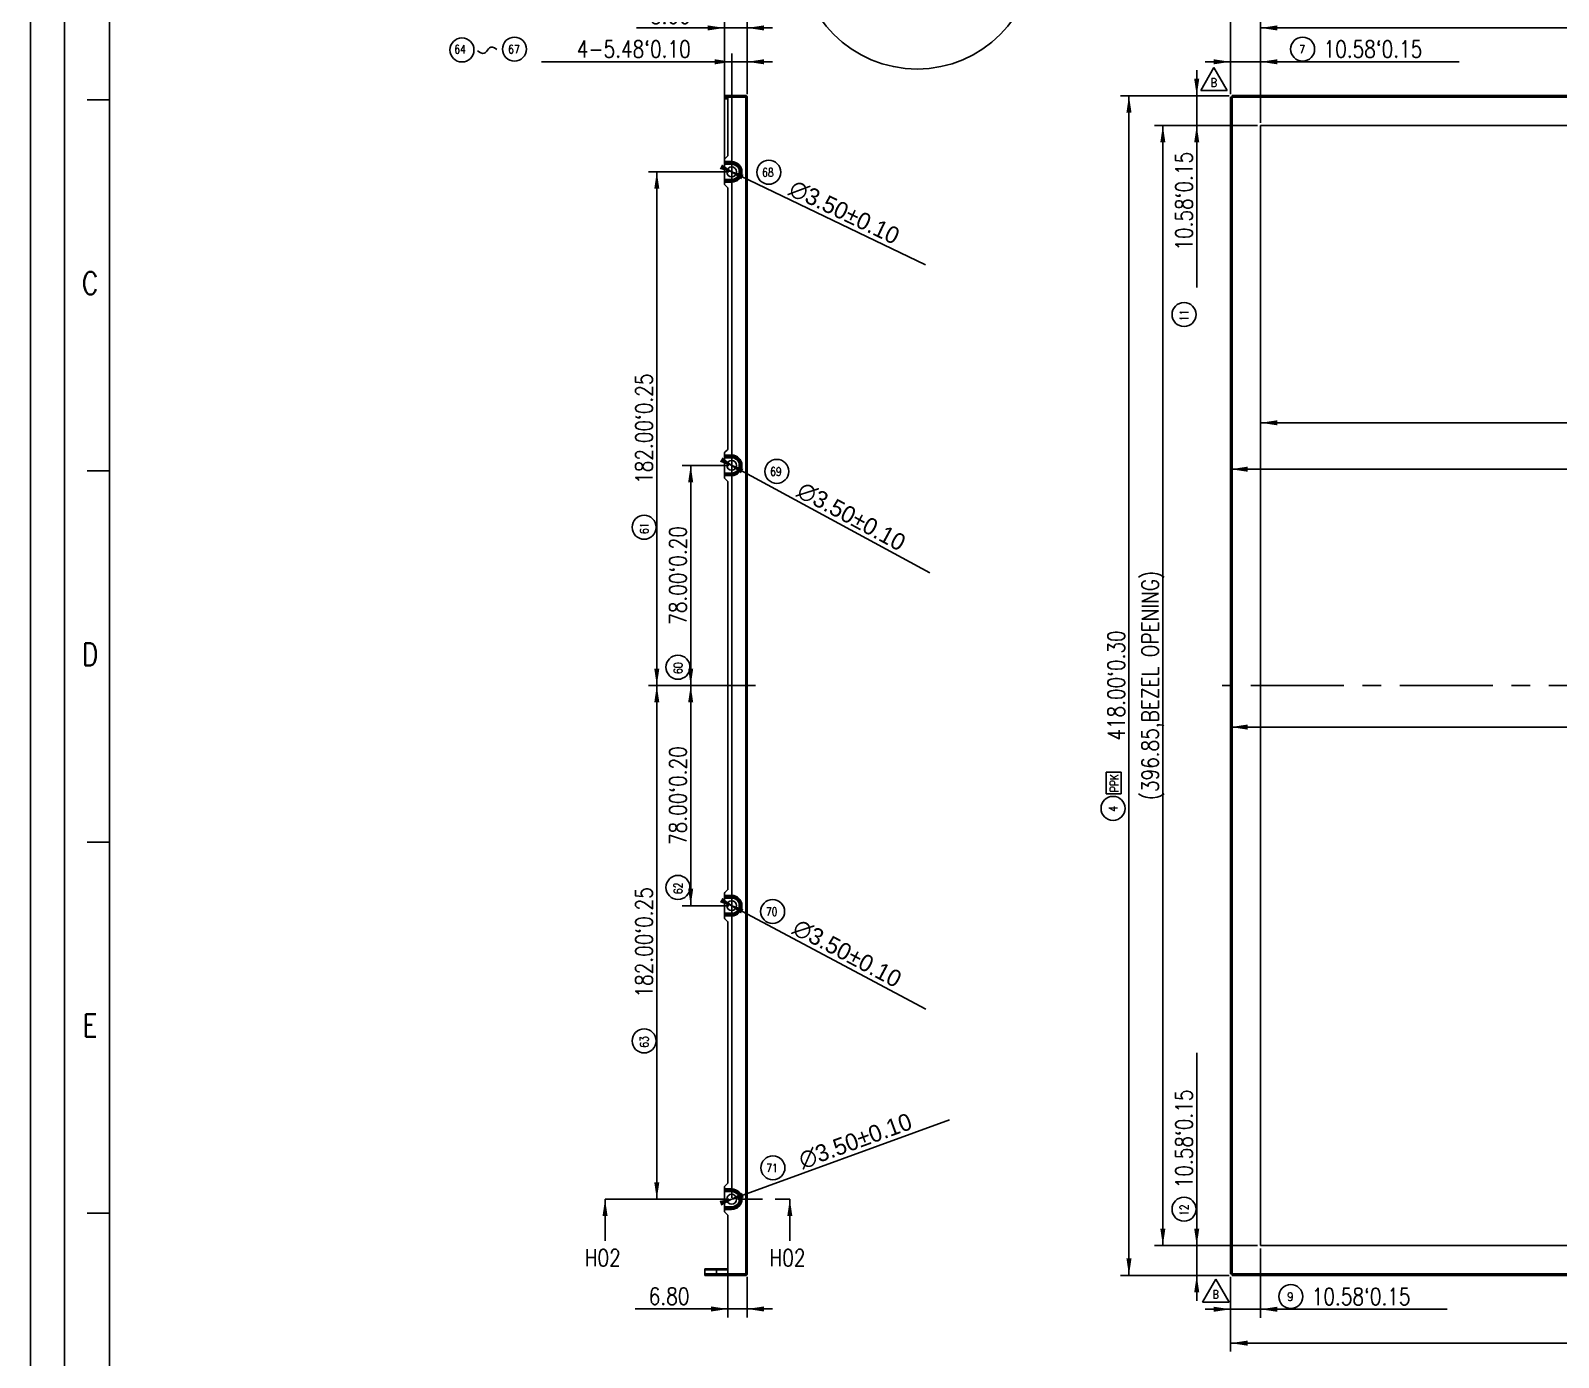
# Model space of a CAD drawing. Header units: millimetres. Extents: x 0 to 1600, y 0 to 1108.
# Drawn here: x 0 to 541, y 371 to 842 of the extents above; entities that cross this region are included whole.
import ezdxf
from ezdxf.enums import TextEntityAlignment as Align

# ---------------------------------------------------------------- set-up
doc = ezdxf.new("R2010")
doc.units = ezdxf.units.MM
doc.header["$LTSCALE"] = 88
doc.linetypes.add('CENTER', pattern=[0.6, 0.375, -0.075, 0.075, -0.075])
doc.linetypes.add('PHANTOM', pattern=[0.8, 0.45, -0.05, 0.1, -0.05, 0.1, -0.05])
doc.layers.get('0').update_dxf_attribs({"linetype": 'CONTINUOUS'})
doc.layers.add('DEFAULT_1', color=7, linetype='CENTER')
doc.layers.add('DEFAULT_3', color=7, linetype='PHANTOM')
doc.styles.get("Standard").update_dxf_attribs({"font": 'SIMPLEX.SHX', "width": 0.8})
doc.styles.add('TEXTSTYLE_2', font='gdt_____.ttf')
doc.dimstyles.new('DIMSTYLE_1', dxfattribs={"dimtxt": 6, "dimasz": 6, "dimexe": 3, "dimexo": 1, "dimgap": 1.5, "dimtad": 1, "dimzin": 0, "dimdsep": 46, "dimtxsty": 'STANDARD', "dimblk": '_FILLED', "dimblk1": '_FILLED', "dimblk2": '_FILLED', "dimcen": 0.09, "dimadec": 0, "dimazin": 0, "dimtp": 0.01, "dimtm": 0.01, "dimtfac": 1, "dimtofl": 0, "dimtmove": 0, "dimatfit": 3, "dimldrblk": '_FILLED', "dimfxl": 1, "dimtolj": 1, "dimtzin": 0, "dimarcsym": 0})
doc.dimstyles.new('DIMSTYLE_2', dxfattribs={"dimtxt": 6, "dimasz": 6, "dimexe": 3, "dimexo": 1, "dimtad": 1, "dimzin": 0, "dimdsep": 46, "dimtxsty": 'TEXTSTYLE_2', "dimblk": '_FILLED', "dimblk1": '_FILLED', "dimblk2": '_FILLED', "dimcen": 0.09, "dimadec": 0, "dimazin": 0, "dimtp": 0.01, "dimtm": 0.01, "dimtfac": 1, "dimtmove": 0, "dimatfit": 2, "dimldrblk": '_FILLED', "dimfxl": 1, "dimtolj": 1, "dimtzin": 0, "dimarcsym": 0})
doc.dimstyles.get("Standard").update_dxf_attribs({"dimtxt": 6, "dimasz": 6, "dimexe": 3, "dimexo": 1, "dimtad": 1, "dimzin": 0, "dimdsep": 46, "dimtxsty": 'STANDARD', "dimblk": '_FILLED', "dimblk1": '_FILLED', "dimblk2": '_FILLED', "dimcen": 0.09, "dimadec": 0, "dimazin": 0, "dimtol": 1, "dimtp": 0.01, "dimtm": 0.01, "dimtfac": 1, "dimtofl": 0, "dimtmove": 0, "dimatfit": 3, "dimldrblk": '_FILLED', "dimfxl": 1, "dimtolj": 1, "dimtzin": 0, "dimarcsym": 0})

# ---------------------------------------------------------------- blocks, each defined once
blk = doc.blocks.new('_FILLED')
at = {"color": 0, "linetype": 'BYBLOCK'}
blk.add_solid([(0, 0), (-1, 0.15), (-1, -0.15)], dxfattribs=at)
blk = doc.blocks.new('*D0')
at = {"color": 2}
for p, q in [((435.67, 843.98), (435.67, 845.48)), ((1138.07, 843.98), (1138.07, 845.48)), ((435.67, 808.91), (435.67, 843.98)), ((435.67, 842.48), (786.87, 842.48)), ((1138.07, 842.48), (786.87, 842.48)), ((1138.07, 808.91), (1138.07, 843.98))]:
    blk.add_line(p, q, dxfattribs=at)
at = {"color": 2, "xscale": 6, "yscale": 6, "zscale": 6, "rotation": 180}
blk.add_blockref('_FILLED', (435.67, 842.48), dxfattribs=at)
at = {"color": 2, "xscale": 6, "yscale": 6, "zscale": 6}
blk.add_blockref('_FILLED', (1138.07, 842.48), dxfattribs=at)
at = {"color": 2, "width": 0.8}
blk.add_text('(702.40,BEZEL OPENING)', height=6, dxfattribs=at).set_placement((786.87, 843.98), align=Align.CENTER)
blk = doc.blocks.new('*D1')
at = {"color": 2}
for p, q in [((425.1, 855.98), (425.1, 857.48)), ((425.1, 818.98), (425.1, 855.98)), ((1148.65, 855.98), (1148.65, 857.48)), ((1148.65, 818.98), (1148.65, 855.98)), ((425.1, 854.48), (786.87, 854.48)), ((1148.65, 854.48), (786.87, 854.48))]:
    blk.add_line(p, q, dxfattribs=at)
at = {"color": 2, "xscale": 6, "yscale": 6, "zscale": 6, "rotation": 180}
blk.add_blockref('_FILLED', (425.1, 854.48), dxfattribs=at)
at = {"color": 2, "xscale": 6, "yscale": 6, "zscale": 6}
blk.add_blockref('_FILLED', (1148.65, 854.48), dxfattribs=at)
at = {"color": 2, "width": 0.8}
blk.add_text('723.55`0.40', height=6, dxfattribs=at).set_placement((786.87, 855.98), align=Align.CENTER)
blk = doc.blocks.new('*D2')
at = {"color": 2}
for p, q in [((399.6, 807.91), (398.1, 807.91)), ((434.67, 807.91), (399.6, 807.91)), ((401.1, 807.91), (401.1, 609.48)), ((401.1, 411.06), (401.1, 609.48)), ((399.6, 411.06), (398.1, 411.06)), ((434.67, 411.06), (399.6, 411.06))]:
    blk.add_line(p, q, dxfattribs=at)
at = {"color": 2, "xscale": 6, "yscale": 6, "zscale": 6}
for p, rotation in [((401.1, 807.91), 90), ((401.1, 411.06), 270)]:
    blk.add_blockref('_FILLED', p, dxfattribs=dict(at, rotation=rotation))
at = {"color": 2, "width": 0.8}
blk.add_text('(396.85,BEZEL OPENING)', height=6, rotation=90, dxfattribs=at).set_placement((399.6, 609.48), align=Align.CENTER)
blk = doc.blocks.new('*D3')
at = {"color": 2}
for p, q in [((387.6, 818.48), (386.1, 818.48)), ((424.6, 818.48), (387.6, 818.48)), ((389.1, 818.48), (389.1, 609.48)), ((389.1, 400.48), (389.1, 609.48)), ((387.6, 400.48), (386.1, 400.48)), ((424.6, 400.48), (387.6, 400.48))]:
    blk.add_line(p, q, dxfattribs=at)
at = {"color": 2, "xscale": 6, "yscale": 6, "zscale": 6}
for p, rotation in [((389.1, 818.48), 90), ((389.1, 400.48), 270)]:
    blk.add_blockref('_FILLED', p, dxfattribs=dict(at, rotation=rotation))
at = {"color": 2, "width": 0.8}
blk.add_text('418.00`0.30', height=6, rotation=90, dxfattribs=at).set_placement((387.6, 609.48), align=Align.CENTER)
blk = doc.blocks.new('*D4')
at = {"color": 2}
for p, q in [((425.1, 830.48), (416.1, 830.48)), ((416.1, 830.48), (430.38, 830.48)), ((425.1, 831.98), (425.1, 833.48)), ((425.1, 818.98), (425.1, 831.98)), ((506.04, 830.48), (430.38, 830.48)), ((435.67, 831.98), (435.67, 833.48)), ((435.67, 808.91), (435.67, 831.98)), ((435.67, 830.48), (506.04, 830.48))]:
    blk.add_line(p, q, dxfattribs=at)
at = {"color": 2, "xscale": 6, "yscale": 6, "zscale": 6}
blk.add_blockref('_FILLED', (425.1, 830.48), dxfattribs=at)
at = {"color": 2, "xscale": 6, "yscale": 6, "zscale": 6, "rotation": 180}
blk.add_blockref('_FILLED', (435.67, 830.48), dxfattribs=at)
at = {"color": 2, "width": 0.8}
blk.add_text('10.58`0.15', height=6, dxfattribs=at).set_placement((458.04, 831.98))
blk = doc.blocks.new('*D9')
at = {"color": 2}
for p, q in [((435.67, 410.06), (435.67, 389.98)), ((425.1, 399.98), (425.1, 389.98)), ((425.1, 389.98), (425.1, 385.48)), ((435.67, 389.98), (435.67, 385.48)), ((425.1, 388.48), (416.1, 388.48)), ((416.1, 388.48), (430.38, 388.48)), ((501.85, 388.48), (430.38, 388.48)), ((435.67, 388.48), (501.85, 388.48))]:
    blk.add_line(p, q, dxfattribs=at)
at = {"color": 2, "xscale": 6, "yscale": 6, "zscale": 6}
blk.add_blockref('_FILLED', (425.1, 388.48), dxfattribs=at)
at = {"color": 2, "xscale": 6, "yscale": 6, "zscale": 6, "rotation": 180}
blk.add_blockref('_FILLED', (435.67, 388.48), dxfattribs=at)
at = {"color": 2, "width": 0.8}
blk.add_text('10.58`0.15', height=6, dxfattribs=at).set_placement((453.85, 389.98))
blk = doc.blocks.new('*D10')
at = {"color": 2}
for p, q in [((413.1, 818.48), (413.1, 827.48)), ((413.1, 827.48), (413.1, 813.2)), ((411.6, 818.48), (410.1, 818.48)), ((424.6, 818.48), (411.6, 818.48)), ((413.1, 750.55), (413.1, 813.2)), ((411.6, 807.91), (410.1, 807.91)), ((434.67, 807.91), (411.6, 807.91)), ((413.1, 807.91), (413.1, 750.55))]:
    blk.add_line(p, q, dxfattribs=at)
at = {"color": 2, "xscale": 6, "yscale": 6, "zscale": 6}
for p, rotation in [((413.1, 818.48), 270), ((413.1, 807.91), 90)]:
    blk.add_blockref('_FILLED', p, dxfattribs=dict(at, rotation=rotation))
at = {"color": 2, "width": 0.8}
blk.add_text('10.58`0.15', height=6, rotation=90, dxfattribs=at).set_placement((411.6, 798.55), align=Align.RIGHT)
blk = doc.blocks.new('*D11')
at = {"color": 2}
for p, q in [((413.1, 411.06), (413.1, 479.35)), ((413.1, 479.35), (413.1, 405.77)), ((411.6, 411.06), (410.1, 411.06)), ((434.67, 411.06), (411.6, 411.06)), ((413.1, 391.48), (413.1, 405.77)), ((411.6, 400.48), (410.1, 400.48)), ((424.6, 400.48), (411.6, 400.48)), ((413.1, 400.48), (413.1, 391.48))]:
    blk.add_line(p, q, dxfattribs=at)
at = {"color": 2, "xscale": 6, "yscale": 6, "zscale": 6}
for p, rotation in [((413.1, 411.06), 270), ((413.1, 400.48), 90)]:
    blk.add_blockref('_FILLED', p, dxfattribs=dict(at, rotation=rotation))
at = {"color": 2, "width": 0.8}
blk.add_text('10.58`0.15', height=6, rotation=90, dxfattribs=at).set_placement((411.6, 431.35))
blk = doc.blocks.new('*D12')
at = {"color": 2}
for p, q in [((435.67, 705.08), (435.67, 704.07)), ((435.67, 704.07), (435.67, 699.57)), ((786.87, 705.08), (786.87, 704.07)), ((786.87, 704.07), (786.87, 699.57)), ((435.67, 702.57), (611.27, 702.57)), ((786.87, 702.57), (611.27, 702.57))]:
    blk.add_line(p, q, dxfattribs=at)
at = {"color": 2, "xscale": 6, "yscale": 6, "zscale": 6, "rotation": 180}
blk.add_blockref('_FILLED', (435.67, 702.57), dxfattribs=at)
at = {"color": 2, "xscale": 6, "yscale": 6, "zscale": 6}
blk.add_blockref('_FILLED', (786.87, 702.57), dxfattribs=at)
at = {"color": 2, "width": 0.8}
blk.add_text('(351.20,BEZEL OPENING)', height=6, dxfattribs=at).set_placement((611.27, 704.07), align=Align.CENTER)
blk = doc.blocks.new('*D29')
at = {"color": 2}
for p, q in [((232.34, 687.48), (230.84, 687.48)), ((247.36, 687.48), (232.34, 687.48)), ((233.84, 687.48), (233.84, 648.48)), ((233.84, 609.48), (233.84, 648.48)), ((230.84, 609.48), (232.34, 609.48)), ((232.34, 609.48), (236.84, 609.48))]:
    blk.add_line(p, q, dxfattribs=at)
at = {"color": 2, "xscale": 6, "yscale": 6, "zscale": 6}
for p, rotation in [((233.84, 687.48), 90), ((233.84, 609.48), 270)]:
    blk.add_blockref('_FILLED', p, dxfattribs=dict(at, rotation=rotation))
at = {"color": 2, "width": 0.8}
blk.add_text('78.00`0.20', height=6, rotation=90, dxfattribs=at).set_placement((232.34, 648.48), align=Align.CENTER)
blk = doc.blocks.new('*D30')
at = {"color": 2}
for p, q in [((220.34, 791.48), (218.84, 791.48)), ((247.36, 791.48), (220.34, 791.48)), ((221.84, 791.48), (221.84, 700.48)), ((221.84, 609.48), (221.84, 700.48)), ((220.34, 609.48), (218.84, 609.48)), ((234.84, 609.48), (220.34, 609.48))]:
    blk.add_line(p, q, dxfattribs=at)
at = {"color": 2, "xscale": 6, "yscale": 6, "zscale": 6}
for p, rotation in [((221.84, 791.48), 90), ((221.84, 609.48), 270)]:
    blk.add_blockref('_FILLED', p, dxfattribs=dict(at, rotation=rotation))
at = {"color": 2, "width": 0.8}
blk.add_text('182.00`0.25', height=6, rotation=90, dxfattribs=at).set_placement((220.34, 700.48), align=Align.CENTER)
blk = doc.blocks.new('*D31')
at = {"color": 2}
for p, q in [((230.84, 609.48), (232.34, 609.48)), ((232.34, 609.48), (236.84, 609.48)), ((233.84, 609.48), (233.84, 570.48)), ((233.84, 531.48), (233.84, 570.48)), ((232.34, 531.48), (230.84, 531.48)), ((247.36, 531.48), (232.34, 531.48))]:
    blk.add_line(p, q, dxfattribs=at)
at = {"color": 2, "xscale": 6, "yscale": 6, "zscale": 6}
for p, rotation in [((233.84, 609.48), 90), ((233.84, 531.48), 270)]:
    blk.add_blockref('_FILLED', p, dxfattribs=dict(at, rotation=rotation))
at = {"color": 2, "width": 0.8}
blk.add_text('78.00`0.20', height=6, rotation=90, dxfattribs=at).set_placement((232.34, 570.48), align=Align.CENTER)
blk = doc.blocks.new('*D32')
at = {"color": 2}
for p, q in [((220.34, 609.48), (218.84, 609.48)), ((234.84, 609.48), (220.34, 609.48)), ((221.84, 609.48), (221.84, 518.48)), ((221.84, 427.48), (221.84, 518.48)), ((220.34, 427.48), (218.84, 427.48)), ((247.36, 427.48), (220.34, 427.48))]:
    blk.add_line(p, q, dxfattribs=at)
at = {"color": 2, "xscale": 6, "yscale": 6, "zscale": 6}
for p, rotation in [((221.84, 609.48), 90), ((221.84, 427.48), 270)]:
    blk.add_blockref('_FILLED', p, dxfattribs=dict(at, rotation=rotation))
at = {"color": 2, "width": 0.8}
blk.add_text('182.00`0.25', height=6, rotation=90, dxfattribs=at).set_placement((220.34, 518.48), align=Align.CENTER)
blk = doc.blocks.new('*D33')
at = {"color": 2}
for p, q in [((248.36, 830.48), (181.04, 830.48)), ((181.04, 830.48), (251.1, 830.48)), ((248.36, 831.98), (248.36, 833.48)), ((248.36, 428), (248.36, 831.98)), ((262.84, 830.48), (251.1, 830.48)), ((253.84, 831.98), (253.84, 833.48)), ((253.84, 818.98), (253.84, 831.98)), ((253.84, 830.48), (262.84, 830.48))]:
    blk.add_line(p, q, dxfattribs=at)
at = {"color": 2, "xscale": 6, "yscale": 6, "zscale": 6}
blk.add_blockref('_FILLED', (248.36, 830.48), dxfattribs=at)
at = {"color": 2, "xscale": 6, "yscale": 6, "zscale": 6, "rotation": 180}
blk.add_blockref('_FILLED', (253.84, 830.48), dxfattribs=at)
at = {"color": 2, "width": 0.8}
blk.add_text('4-5.48`0.10', height=6, dxfattribs=at).set_placement((233.84, 831.98), align=Align.RIGHT)
blk = doc.blocks.new('*D42')
at = {"color": 2}
for p, q in [((425.1, 601), (425.1, 596.26)), ((1148.65, 601), (1148.65, 596.26)), ((425.1, 596.26), (425.1, 591.76)), ((1148.65, 596.26), (1148.65, 591.76)), ((425.1, 594.76), (786.87, 594.76)), ((1148.65, 594.76), (786.87, 594.76))]:
    blk.add_line(p, q, dxfattribs=at)
at = {"color": 2, "xscale": 6, "yscale": 6, "zscale": 6, "rotation": 180}
blk.add_blockref('_FILLED', (425.1, 594.76), dxfattribs=at)
at = {"color": 2, "xscale": 6, "yscale": 6, "zscale": 6}
blk.add_blockref('_FILLED', (1148.65, 594.76), dxfattribs=at)
at = {"color": 2, "width": 0.8}
blk.add_text('723.55`0.40', height=6, dxfattribs=at).set_placement((709.28, 596.26), align=Align.CENTER)
blk = doc.blocks.new('*D43')
at = {"color": 2}
for p, q in [((425.1, 399.98), (425.1, 377.98)), ((1148.65, 399.98), (1148.65, 377.98)), ((425.1, 377.98), (425.1, 373.48)), ((425.1, 376.48), (786.87, 376.48)), ((1148.65, 376.48), (786.87, 376.48)), ((1148.65, 377.98), (1148.65, 373.48))]:
    blk.add_line(p, q, dxfattribs=at)
at = {"color": 2, "xscale": 6, "yscale": 6, "zscale": 6, "rotation": 180}
blk.add_blockref('_FILLED', (425.1, 376.48), dxfattribs=at)
at = {"color": 2, "xscale": 6, "yscale": 6, "zscale": 6}
blk.add_blockref('_FILLED', (1148.65, 376.48), dxfattribs=at)
at = {"color": 2, "width": 0.8}
blk.add_text('723.55`0.40', height=6, dxfattribs=at).set_placement((786.87, 377.98), align=Align.CENTER)
blk = doc.blocks.new('*D47')
at = {"color": 2}
for p, q in [((425.1, 688.75), (425.1, 687.63)), ((425.1, 687.63), (425.1, 683.13)), ((786.87, 688.75), (786.87, 687.63)), ((786.87, 687.63), (786.87, 683.13)), ((425.1, 686.13), (605.98, 686.13)), ((786.87, 686.13), (605.98, 686.13))]:
    blk.add_line(p, q, dxfattribs=at)
at = {"color": 2, "xscale": 6, "yscale": 6, "zscale": 6, "rotation": 180}
blk.add_blockref('_FILLED', (425.1, 686.13), dxfattribs=at)
at = {"color": 2, "xscale": 6, "yscale": 6, "zscale": 6}
blk.add_blockref('_FILLED', (786.87, 686.13), dxfattribs=at)
at = {"color": 2, "width": 0.8}
blk.add_text('361.78`0.30', height=6, dxfattribs=at).set_placement((612.6, 687.63), align=Align.CENTER)
blk = doc.blocks.new('*D54')
at = {"color": 2}
for p, q in [((246.78, 792.24), (248.36, 791.48)), ((249.94, 790.73), (248.36, 791.48)), ((248.36, 791.48), (316.97, 758.6))]:
    blk.add_line(p, q, dxfattribs=at)
at = {"color": 2, "xscale": 6, "yscale": 6, "zscale": 6}
for p, rotation in [((249.94, 790.73), 334.3907001911), ((246.78, 792.24), 154.3907001911)]:
    blk.add_blockref('_FILLED', p, dxfattribs=dict(at, rotation=rotation))
at = {"color": 2, "style": 'TEXTSTYLE_2'}
blk.add_text('n3.50`0.10', height=6, rotation=-25.6093, dxfattribs=at).set_placement((268.17, 783.65))
blk = doc.blocks.new('*D55')
at = {"color": 2}
for p, q in [((246.82, 688.32), (248.36, 687.48)), ((249.89, 686.65), (248.36, 687.48)), ((248.36, 687.48), (318.5, 649.36))]:
    blk.add_line(p, q, dxfattribs=at)
at = {"color": 2, "xscale": 6, "yscale": 6, "zscale": 6}
for p, rotation in [((249.89, 686.65), 331.4724849929), ((246.82, 688.32), 151.4724849929)]:
    blk.add_blockref('_FILLED', p, dxfattribs=dict(at, rotation=rotation))
at = {"color": 2, "style": 'TEXTSTYLE_2'}
blk.add_text('n3.50`0.10', height=6, rotation=-28.5275, dxfattribs=at).set_placement((271.03, 676.86))
blk = doc.blocks.new('*D56')
at = {"color": 2}
for p, q in [((246.81, 532.31), (248.36, 531.48)), ((249.9, 530.66), (248.36, 531.48)), ((248.36, 531.48), (317.14, 494.77))]:
    blk.add_line(p, q, dxfattribs=at)
at = {"color": 2, "xscale": 6, "yscale": 6, "zscale": 6}
for p, rotation in [((249.9, 530.66), 331.9119111791), ((246.81, 532.31), 151.9119111791)]:
    blk.add_blockref('_FILLED', p, dxfattribs=dict(at, rotation=rotation))
at = {"color": 2, "style": 'TEXTSTYLE_2'}
blk.add_text('n3.50`0.10', height=6, rotation=-28.0881, dxfattribs=at).set_placement((269.47, 521.92))
blk = doc.blocks.new('*D57')
at = {"color": 2}
for p, q in [((248.36, 427.48), (325.53, 455.63)), ((250, 428.08), (248.36, 427.48)), ((246.71, 426.88), (248.36, 427.48))]:
    blk.add_line(p, q, dxfattribs=at)
at = {"color": 2, "xscale": 6, "yscale": 6, "zscale": 6}
for p, rotation in [((250, 428.08), 20.0379059881), ((246.71, 426.88), 200.0379059881)]:
    blk.add_blockref('_FILLED', p, dxfattribs=dict(at, rotation=rotation))
at = {"color": 2, "style": 'TEXTSTYLE_2'}
blk.add_text('n3.50`0.10', height=6, rotation=20.0379, dxfattribs=at).set_placement((273.5, 438.25))
blk = doc.blocks.new('*D64')
at = {"color": 2}
for p, q in [((245.84, 843.98), (245.84, 845.48)), ((253.84, 843.98), (253.84, 845.48)), ((245.84, 842.48), (214.64, 842.48)), ((214.64, 842.48), (249.84, 842.48)), ((245.84, 795.2), (245.84, 843.98)), ((262.84, 842.48), (249.84, 842.48)), ((253.84, 818.98), (253.84, 843.98)), ((253.84, 842.48), (262.84, 842.48))]:
    blk.add_line(p, q, dxfattribs=at)
at = {"color": 2, "xscale": 6, "yscale": 6, "zscale": 6}
blk.add_blockref('_FILLED', (245.84, 842.48), dxfattribs=at)
at = {"color": 2, "xscale": 6, "yscale": 6, "zscale": 6, "rotation": 180}
blk.add_blockref('_FILLED', (253.84, 842.48), dxfattribs=at)
at = {"color": 2, "width": 0.8}
blk.add_text('8.00', height=6, dxfattribs=at).set_placement((233.84, 843.98), align=Align.RIGHT)
blk = doc.blocks.new('*D65')
at = {"color": 2}
for p, q in [((247.04, 401.98), (247.04, 390.08)), ((253.84, 399.98), (253.84, 390.08)), ((247.04, 390.08), (247.04, 385.58)), ((253.84, 390.08), (253.84, 385.58)), ((247.04, 388.58), (214.19, 388.58)), ((214.19, 388.58), (250.44, 388.58)), ((262.84, 388.58), (250.44, 388.58)), ((253.84, 388.58), (262.84, 388.58))]:
    blk.add_line(p, q, dxfattribs=at)
at = {"color": 2, "xscale": 6, "yscale": 6, "zscale": 6}
blk.add_blockref('_FILLED', (247.04, 388.58), dxfattribs=at)
at = {"color": 2, "xscale": 6, "yscale": 6, "zscale": 6, "rotation": 180}
blk.add_blockref('_FILLED', (253.84, 388.58), dxfattribs=at)
at = {"color": 2, "width": 0.8}
blk.add_text('6.80', height=6, dxfattribs=at).set_placement((233.39, 390.08), align=Align.RIGHT)

msp = doc.modelspace()

# ---------------------------------------------------------------- linework, layer by layer
at = {"color": 7}
for p, q in [((0, 0), (0, 1108)), ((12, 1096), (12, 12)), ((245.84, 817.984), (245.84, 818.484)), ((245.84, 818.484), (253.34, 818.484)), ((245.986, 817.984), (245.986, 818.484)), ((246.893, 818.484), (246.893, 817.984)), ((247.04, 797.391), (247.04, 818.484)), ((253.84, 817.984), (247.04, 817.984)), ((253.34, 400.484), (253.34, 818.484)), ((253.84, 400.984), (253.84, 817.984)), ((425.097, 400.984), (425.097, 817.984)), ((425.097, 817.984), (1148.647, 817.984)), ((425.597, 400.484), (425.597, 818.484)), ((425.597, 818.484), (1148.147, 818.484)), ((435.672, 411.059), (435.672, 807.909)), ((435.672, 807.909), (1138.072, 807.909)), ((245.84, 787.191), (245.84, 795.777)), ((245.986, 796.131), (246.893, 797.038)), ((245.84, 795.119), (248.357, 795.119)), ((245.84, 794.686), (248.357, 794.686)), ((245.84, 794.628), (248.357, 794.628)), ((245.84, 794.195), (248.357, 794.195)), ((248.357, 794.195), (248.357, 795.119)), ((248.357, 788.773), (245.84, 788.773)), ((248.357, 788.34), (245.84, 788.34)), ((248.357, 788.282), (245.84, 788.282)), ((248.357, 787.849), (245.84, 787.849)), ((246.893, 785.931), (245.986, 786.838)), ((247.04, 693.391), (247.04, 785.577)), ((248.357, 787.849), (248.357, 788.773)), ((245.986, 692.131), (246.893, 693.038)), ((245.84, 683.191), (245.84, 691.777)), ((245.84, 691.119), (248.357, 691.119)), ((245.84, 690.686), (248.357, 690.686)), ((245.84, 690.628), (248.357, 690.628)), ((245.84, 690.195), (248.357, 690.195)), ((248.357, 690.195), (248.357, 691.119)), ((248.357, 684.773), (245.84, 684.773)), ((248.357, 684.34), (245.84, 684.34)), ((248.357, 684.282), (245.84, 684.282)), ((248.357, 683.849), (245.84, 683.849)), ((246.893, 681.931), (245.986, 682.838)), ((248.357, 683.849), (248.357, 684.773)), ((247.04, 537.391), (247.04, 681.577)), ((245.986, 536.131), (246.893, 537.038)), ((245.84, 527.191), (245.84, 535.777)), ((245.84, 535.119), (248.357, 535.119)), ((245.84, 534.686), (248.357, 534.686)), ((245.84, 534.628), (248.357, 534.628)), ((245.84, 534.195), (248.357, 534.195)), ((248.357, 534.195), (248.357, 535.119)), ((248.357, 528.773), (245.84, 528.773)), ((248.357, 528.34), (245.84, 528.34)), ((248.357, 528.282), (245.84, 528.282)), ((248.357, 527.849), (245.84, 527.849)), ((246.893, 525.931), (245.986, 526.838)), ((247.04, 433.391), (247.04, 525.577)), ((248.357, 527.849), (248.357, 528.773)), ((245.986, 432.131), (246.893, 433.038)), ((245.84, 423.191), (245.84, 431.777)), ((245.84, 431.119), (248.357, 431.119)), ((245.84, 430.686), (248.357, 430.686)), ((245.84, 430.628), (248.357, 430.628)), ((245.84, 430.195), (248.357, 430.195)), ((248.357, 430.195), (248.357, 431.119)), ((248.357, 424.773), (245.84, 424.773)), ((248.357, 424.34), (245.84, 424.34)), ((248.357, 424.282), (245.84, 424.282)), ((248.357, 423.849), (245.84, 423.849)), ((246.893, 421.931), (245.986, 422.838)), ((248.357, 423.849), (248.357, 424.773)), ((247.04, 400.484), (247.04, 421.577)), ((1138.072, 411.059), (435.672, 411.059)), ((238.84, 400.984), (238.84, 400.484)), ((240.84, 400.984), (240.84, 400.484)), ((245.84, 400.984), (245.84, 400.484)), ((253.84, 400.984), (247.04, 400.984)), ((425.097, 400.984), (1148.647, 400.984)), ((253.34, 400.484), (238.84, 400.484)), ((1148.147, 400.484), (425.597, 400.484))]:
    msp.add_line(p, q, dxfattribs=at)
at = {"color": 1}
for p, q in [((419.219, 828.445), (414.533, 820.329)), ((423.905, 820.329), (419.219, 828.445)), ((414.533, 820.329), (423.905, 820.329)), ((203.511, 415.726), (203.511, 412.726)), ((268.96, 415.726), (268.96, 412.726)), ((419.883, 399.103), (415.197, 390.987)), ((424.57, 390.987), (419.883, 399.103)), ((415.197, 390.987), (424.57, 390.987))]:
    msp.add_line(p, q, dxfattribs=at)
at = {"color": 3}
for p, q in [((245.84, 817.384), (245.84, 817.984)), ((245.84, 817.984), (247.04, 817.984)), ((247.04, 817.884), (245.84, 817.884)), ((247.04, 817.384), (245.84, 817.384)), ((238.84, 402.784), (238.84, 400.984)), ((238.84, 402.784), (247.04, 402.784)), ((238.84, 402.491), (247.04, 402.491)), ((238.84, 400.984), (247.04, 400.984)), ((242.957, 400.984), (242.957, 402.784))]:
    msp.add_line(p, q, dxfattribs=at)
at = {"color": 4}
for p, q in [((381.02, 571.138), (381.02, 578.759)), ((381.02, 578.759), (386.308, 578.759)), ((386.308, 578.759), (386.308, 571.138)), ((386.308, 571.138), (381.02, 571.138))]:
    msp.add_line(p, q, dxfattribs=at)
at = {"color": 7, "const_width": 0.6}
for points in [[(28, 28), (28, 1080)], [(28, 817), (20, 817)], [(28, 685.5), (20, 685.5)], [(28, 554), (20, 554)], [(28, 422.5), (20, 422.5)]]:
    msp.add_lwpolyline(points, dxfattribs=at)
at = {"color": 7}
for centre, radius in [((314.044, 869.59), 41.667), ((248.357, 791.484), 1.75), ((248.357, 687.484), 1.75), ((248.357, 531.484), 1.75), ((248.357, 427.484), 1.75)]:
    msp.add_circle(centre, radius, dxfattribs=at)
at = {"color": 4}
for centre in [(152.83, 834.669), (171.414, 834.977), (450.616, 834.977), (261.517, 791.34), (408.604, 740.927), (264.352, 685.359), (217.347, 665.559), (229.347, 615.959), (383.456, 565.959), (229.347, 537.959), (262.865, 529.413), (217.347, 483.559), (262.98, 438.594), (408.604, 423.926), (446.425, 392.977)]:
    msp.add_circle(centre, 4.25, dxfattribs=at)
at = {"color": 7}
for centre, radius, start, end in [((253.34, 817.984), 0.5, 0, 90), ((246.34, 795.777), 0.5, 135, 180), ((246.54, 797.391), 0.5, 315, 360), ((248.357, 791.484), 3.635, 270, 90), ((248.357, 791.484), 3.202, 270, 90), ((248.357, 791.484), 3.144, 270, 90), ((248.357, 791.484), 2.711, 270, 90), ((246.34, 787.191), 0.5, 180, 225), ((246.54, 785.577), 0.5, 0, 45), ((246.54, 693.391), 0.5, 315, 360), ((246.34, 691.777), 0.5, 135, 180), ((248.357, 687.484), 3.635, 270, 90), ((248.357, 687.484), 3.202, 270, 90), ((248.357, 687.484), 3.144, 270, 90), ((248.357, 687.484), 2.711, 270, 90), ((246.34, 683.191), 0.5, 180, 225), ((246.54, 681.577), 0.5, 0, 45), ((246.34, 535.777), 0.5, 135, 180), ((246.54, 537.391), 0.5, 315, 360), ((248.357, 531.484), 3.635, 270, 90), ((248.357, 531.484), 3.202, 270, 90), ((248.357, 531.484), 3.144, 270, 90), ((248.357, 531.484), 2.711, 270, 90), ((246.34, 527.191), 0.5, 180, 225), ((246.54, 525.577), 0.5, 0, 45), ((246.54, 433.391), 0.5, 315, 360), ((246.34, 431.777), 0.5, 135, 180), ((248.357, 427.484), 3.635, 270, 90), ((248.357, 427.484), 3.202, 270, 90), ((248.357, 427.484), 3.144, 270, 90), ((248.357, 427.484), 2.711, 270, 90), ((246.34, 423.191), 0.5, 180, 225), ((246.54, 421.577), 0.5, 0, 45), ((253.34, 400.984), 0.5, 270, 360)]:
    msp.add_arc(centre, radius, start, end, dxfattribs=at)
at = {"color": 4}
msp.add_open_spline([(158.345, 834.423), (159.772, 833.273), (161.365, 833.314), (162.293, 835.849), (163.87, 835.83), (165.192, 834.787)], degree=3, knots=[0, 0, 0, 0, 0.3319517, 0.6855748, 1, 1, 1, 1], dxfattribs=at)
at = {"layer": 'DEFAULT_1', "color": 2}
for p, q in [((235.84, 609.484), (256.84, 609.484)), ((1151.647, 609.484), (422.097, 609.484))]:
    msp.add_line(p, q, dxfattribs=at)
at = {"layer": 'DEFAULT_3', "color": 1}
for p, q in [((203.511, 427.484), (206.511, 427.484)), ((265.96, 427.484), (268.96, 427.484))]:
    msp.add_line(p, q, dxfattribs=at)
at = {"layer": 'DEFAULT_3', "color": 2}
msp.add_line((206.511, 427.484), (265.96, 427.484), dxfattribs=at)

# ---------------------------------------------------------------- texts
at = {"color": 4, "width": 0.8}
for s, p in [('64', (150.097, 833.427)), ('67', (169.187, 833.416)), ('7', (449.425, 833.427)), ('68', (259.127, 789.79)), ('69', (261.961, 683.809)), ('70', (260.474, 527.863)), ('71', (260.589, 437.043)), ('9', (445.234, 391.427))]:
    msp.add_text(s, height=3, dxfattribs=at).set_placement(p)
at = {"color": 1, "width": 0.8}
for p in [(418.09, 821.623), (418.754, 392.281)]:
    msp.add_text('B', height=3, dxfattribs=at).set_placement(p)
at = {"color": 2, "width": 0.8}
for s, p in [('C', (21.09, 748.041)), ('D', (21.09, 616.541)), ('E', (21.09, 485.041))]:
    msp.add_text(s, height=8, dxfattribs=at).set_placement(p, align=Align.CENTER)
at = {"color": 4, "width": 0.8}
for s, p in [('11', (410.154, 738.536)), ('61', (218.897, 663.168)), ('60', (230.897, 613.568)), ('PPK', (385.402, 571.693)), ('4', (385.006, 564.768)), ('62', (230.897, 535.568)), ('63', (218.897, 481.168)), ('12', (410.154, 421.535))]:
    msp.add_text(s, height=3, rotation=90, dxfattribs=at).set_placement(p)
at = {"color": 7, "width": 0.8}
for p in [(196.311, 403.726), (261.76, 403.726)]:
    msp.add_text('H02', height=6, dxfattribs=at).set_placement(p)

# ---------------------------------------------------------------- dimensions: what is measured, and where the dimension line sits
at = {"color": 2}
for base, p1, p2, text, picture, middle in [((1148.647, 854.484), (425.097, 817.984), (1148.647, 817.984), '723.55`0.40', '*D1', (786.872, 854.484)), ((1138.072, 842.484), (435.672, 807.909), (1138.072, 807.909), '(702.40,BEZEL OPENING)', '*D0', (786.872, 842.484)), ((786.872, 702.569), (435.672, 698.569), (786.872, 698.569), '(351.20,BEZEL OPENING)', '*D12', (611.272, 702.569)), ((786.872, 686.129), (425.097, 682.129), (786.872, 682.129), '361.78`0.30', '*D47', (612.603, 686.129)), ((1148.647, 594.763), (425.097, 601.998), (1148.647, 601.998), '723.55`0.40', '*D42', (709.275, 594.763)), ((253.84, 388.581), (247.04, 402.984), (253.84, 400.984), '6.80', '*D65', (223.795, 388.581)), ((1148.647, 376.484), (425.097, 400.984), (1148.647, 400.984), '723.55`0.40', '*D43', (786.872, 376.484))]:
    dim = msp.add_linear_dim(base=base, p1=p1, p2=p2, text=text, dimstyle='DIMSTYLE_1', dxfattribs=at)
    dim.commit()
    dim.dimension.update_dxf_attribs({"geometry": picture, "text_midpoint": middle, "dimtype": 160})
for base, p1, p2, angle, text, picture, middle in [((245.84, 842.484), (253.84, 817.984), (245.84, 794.195), 180, '8.00', '*D64', (224.09, 842.484)), ((248.357, 830.484), (253.84, 817.984), (248.357, 426.999), 180, '4-5.48`0.10', '*D33', (207.44, 830.484)), ((425.097, 830.484), (435.672, 807.909), (425.097, 817.984), 180, '10.58`0.15', '*D4', (482.042, 830.484)), ((413.097, 807.909), (425.597, 818.484), (435.672, 807.909), 270, '10.58`0.15', '*D10', (413.097, 774.553)), ((389.097, 400.484), (425.597, 818.484), (425.597, 400.484), 270, '418.00`0.30', '*D3', (389.097, 609.484)), ((401.097, 411.059), (435.672, 807.909), (435.672, 411.059), 270, '(396.85,BEZEL OPENING)', '*D2', (401.097, 609.484)), ((221.84, 791.484), (235.84, 609.484), (248.357, 791.484), 90, '182.00`0.25', '*D30', (221.84, 700.484)), ((233.84, 687.484), (237.84, 609.484), (248.357, 687.484), 90, '78.00`0.20', '*D29', (233.84, 648.484)), ((221.84, 427.484), (235.84, 609.484), (248.357, 427.484), 270, '182.00`0.25', '*D32', (221.84, 518.484)), ((233.84, 531.484), (237.84, 609.484), (248.357, 531.484), 270, '78.00`0.20', '*D31', (233.84, 570.484)), ((413.097, 400.484), (435.672, 411.059), (425.597, 400.484), 270, '10.58`0.15', '*D11', (413.097, 455.351)), ((425.097, 388.484), (435.672, 411.059), (425.097, 400.984), 180, '10.58`0.15', '*D9', (477.85, 388.484))]:
    dim = msp.add_linear_dim(base=base, p1=p1, p2=p2, angle=angle, text=text, dimstyle='DIMSTYLE_1', dxfattribs=at)
    dim.commit()
    dim.dimension.update_dxf_attribs({"geometry": picture, "text_midpoint": middle, "dimtype": 160})
for p1, p2, picture, middle in [((249.935, 790.728), (246.779, 792.241), '*D54', (294.19, 774.506)), ((249.894, 686.648), (246.819, 688.32), '*D55', (296.558, 666.405)), ((249.901, 530.66), (246.813, 532.308), '*D56', (295.072, 511.654)), ((250.001, 428.084), (246.713, 426.885), '*D57', (298.23, 450.464))]:
    dim = msp.add_diameter_dim_2p(p1=p1, p2=p2, text='n3.50`0.10', dimstyle='DIMSTYLE_2', override={"dimpost": '<>'}, dxfattribs=at)
    dim.commit()
    dim.dimension.update_dxf_attribs({"geometry": picture, "text_midpoint": middle, "dimtype": 163})

# ---------------------------------------------------------------- leaders
at = {"color": 7}
for points in [[(203.511, 427.484), (203.511, 415.726)], [(268.96, 427.484), (268.96, 415.726)]]:
    msp.add_leader(points, dimstyle='STANDARD', override={"dimtad": 0}, dxfattribs=at)

doc.saveas('drawing.dxf')
